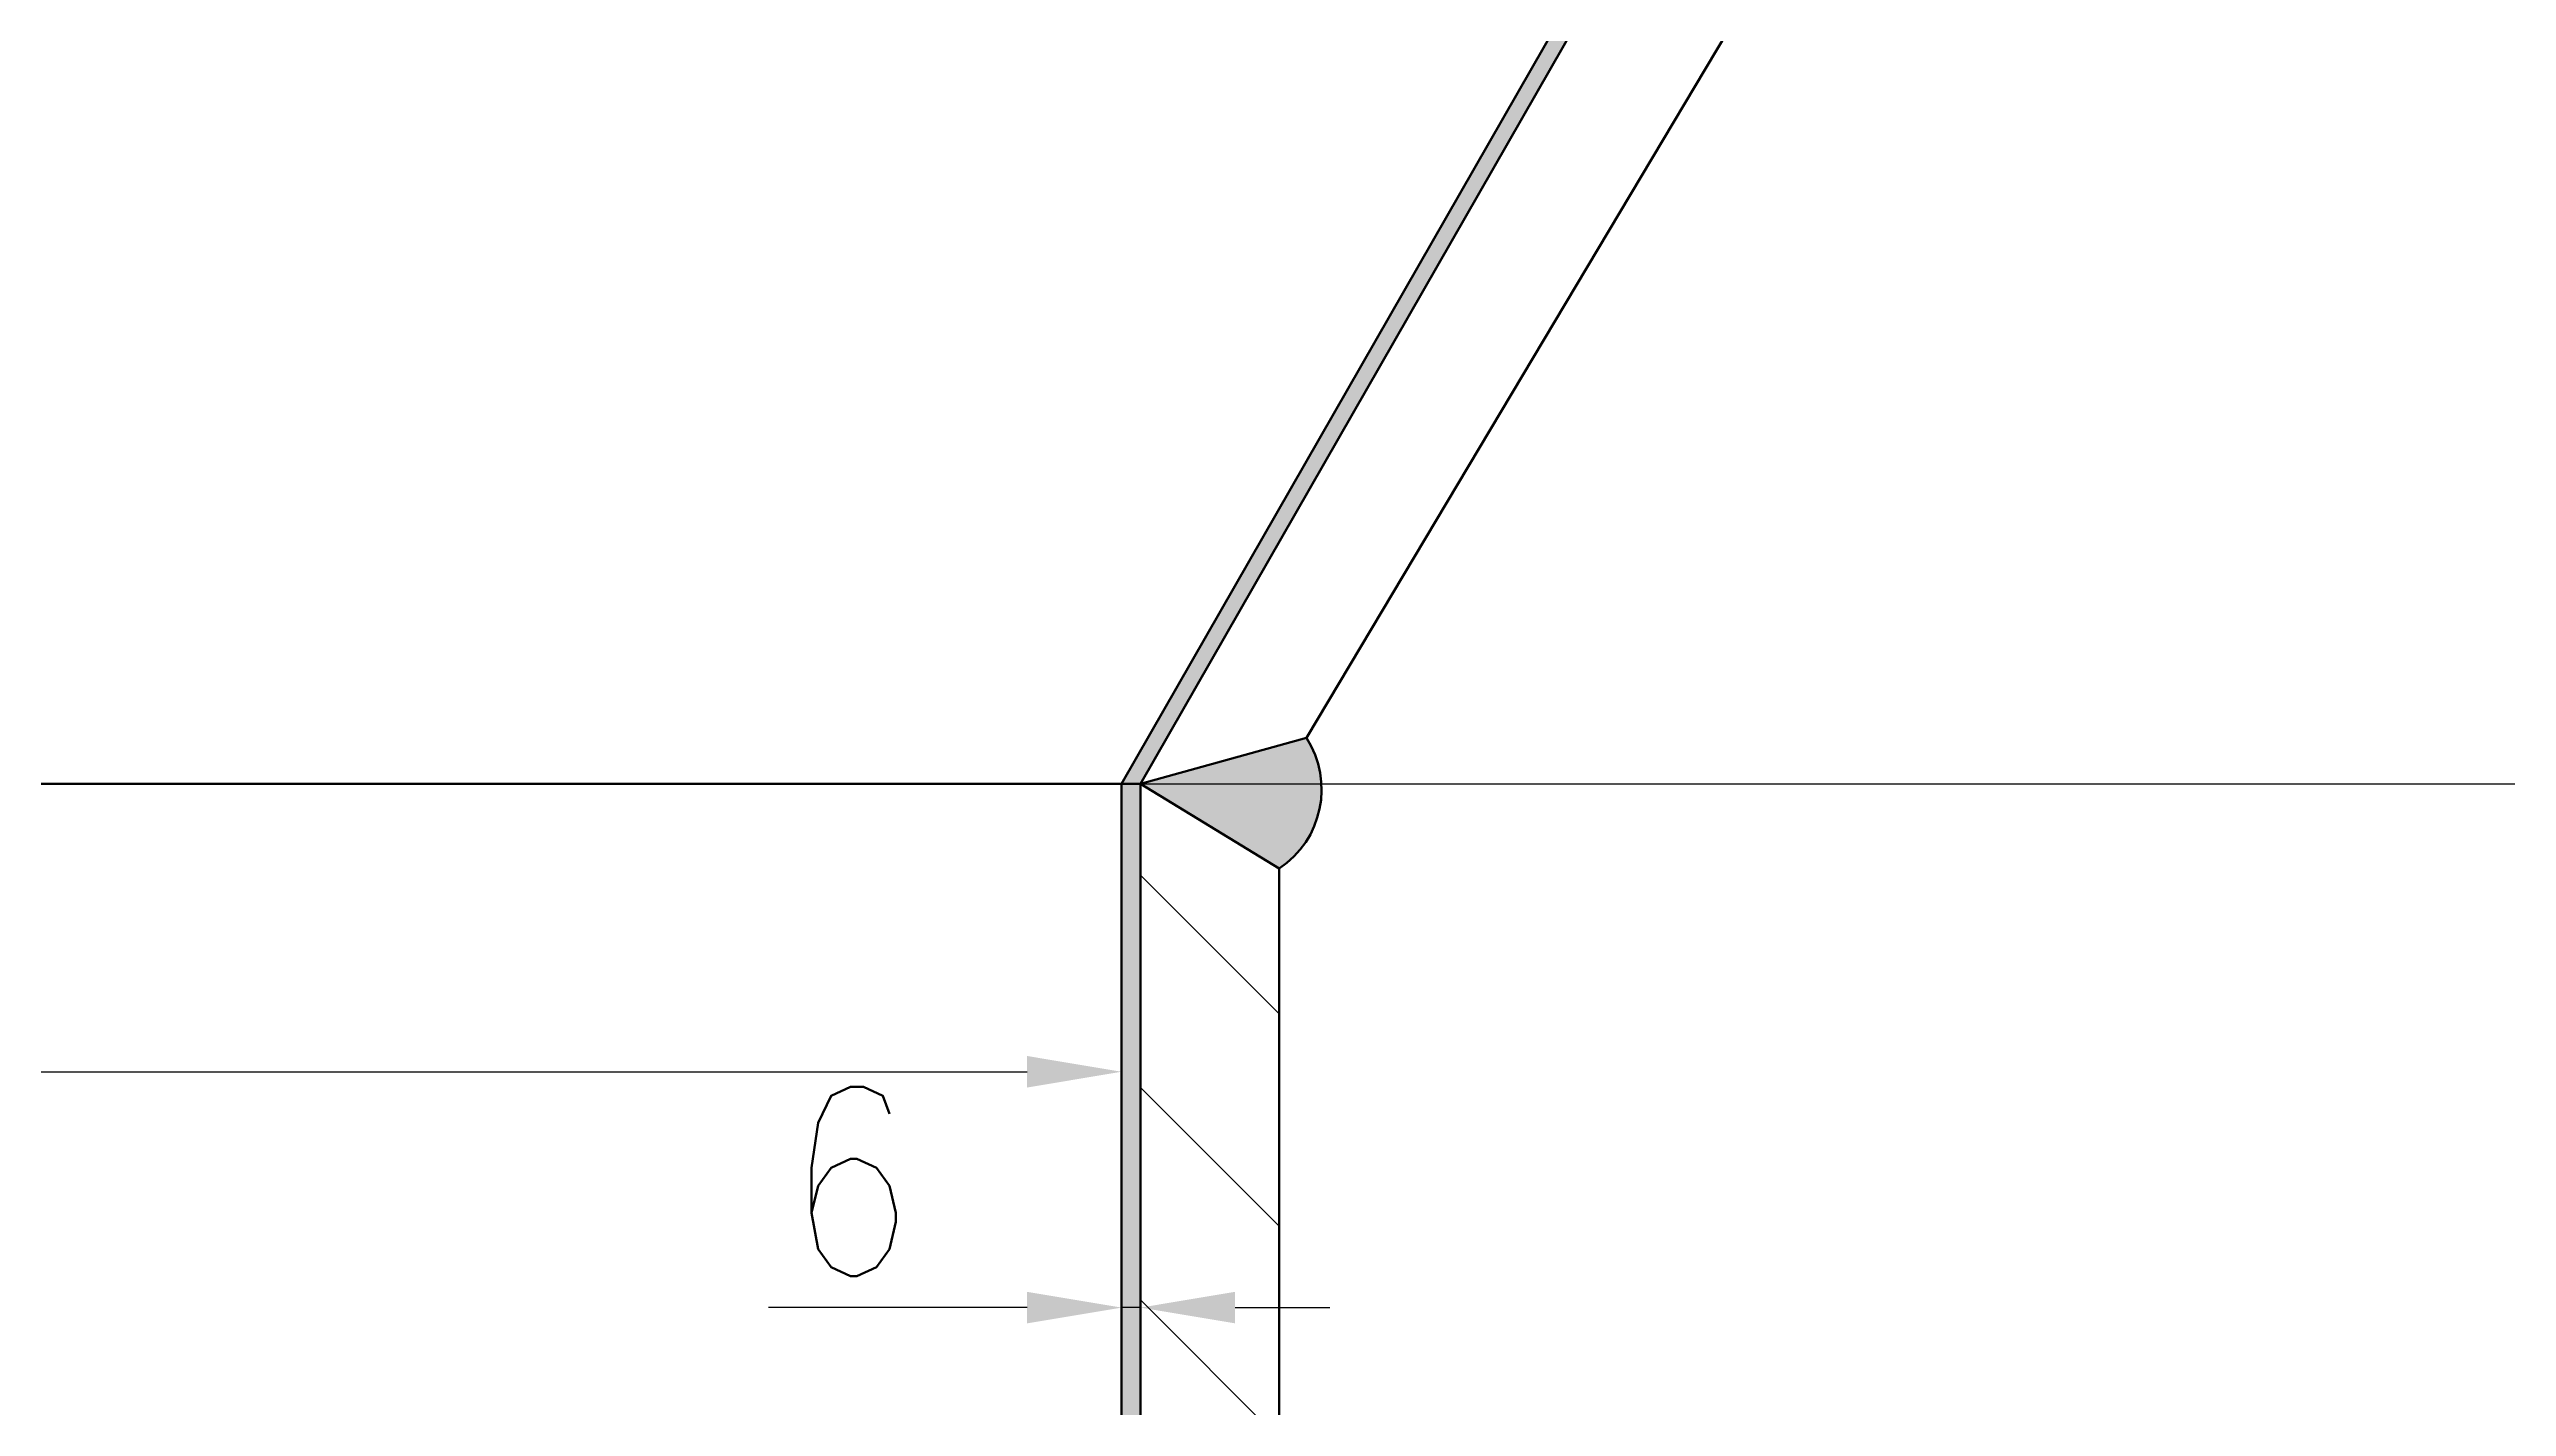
# Model space of a CAD drawing. Header units: millimetres. Extents: x -5045 to 12730, y -27160 to 3914.
# Drawn here: x 1384 to 2164, y -21536 to -21106 of the extents above; entities that cross this region are included whole.
import ezdxf

# ---------------------------------------------------------------- set-up
doc = ezdxf.new("R2010")
doc.units = ezdxf.units.MM
doc.layers.add('细实线', color=3, linetype='Continuous')
doc.layers.add('轮廓线', color=6, linetype='Continuous', lineweight=50)
doc.styles.get("Standard").update_dxf_attribs({"font": 'txt.shx', "width": 0.8, "height": 60, "bigfont": 'gbcbig.shx'})
doc.dimstyles.new('ISO-25', dxfattribs={"dimtxt": 2.5, "dimasz": 30, "dimexe": 5, "dimexo": 2, "dimgap": 10, "dimtad": 1, "dimdsep": 46, "dimtxsty": 'Standard', "dimcen": 2.5, "dimadec": 0, "dimazin": 0, "dimtfac": 1, "dimtmove": 0, "dimatfit": 3, "dimfxl": 0, "dimarcsym": 0})

# ---------------------------------------------------------------- blocks, each defined once
blk = doc.blocks.new('*D18')
at = {"layer": 'Defpoints', "color": 0}
for p in [(1596.16, -19757.98), (4294.31, -19757.98), (1596.16, -21338.48)]:
    blk.add_point(p, dxfattribs=at)
at = {"layer": '细实线', "color": 0, "lineweight": -2}
for p, q in [((1598.16, -19757.98), (4299.31, -19757.98)), ((4294.31, -21308.48), (4294.31, -19787.98)), ((1598.16, -21338.48), (4299.31, -21338.48))]:
    blk.add_line(p, q, dxfattribs=at)
at = {"layer": '细实线', "color": 0}
for points in [[(4289.31, -19787.98), (4299.31, -19787.98), (4294.31, -19757.98)], [(4289.31, -21308.48), (4299.31, -21308.48), (4294.31, -21338.48)]]:
    blk.add_solid(points, dxfattribs=at)
at = {"layer": '细实线', "color": 0, "insert": (4254.31, -20548.23), "char_height": 60, "attachment_point": 5, "rotation": 90}
blk.add_mtext('1580.5', dxfattribs=at)
blk = doc.blocks.new('*D19')
at = {"layer": 'Defpoints', "color": 0}
for p in [(1696.63, -21338.48), (4294.31, -21338.48), (1696.63, -21976.88)]:
    blk.add_point(p, dxfattribs=at)
at = {"layer": '细实线', "color": 0, "lineweight": -2}
for p, q in [((1698.63, -21338.48), (4299.31, -21338.48)), ((4294.31, -21946.88), (4294.31, -21368.48)), ((1698.63, -21976.88), (4299.31, -21976.88))]:
    blk.add_line(p, q, dxfattribs=at)
at = {"layer": '细实线', "color": 0}
for points in [[(4289.31, -21368.48), (4299.31, -21368.48), (4294.31, -21338.48)], [(4289.31, -21946.88), (4299.31, -21946.88), (4294.31, -21976.88)]]:
    blk.add_solid(points, dxfattribs=at)
at = {"layer": '细实线', "color": 0, "insert": (4254.31, -21657.68), "char_height": 60, "attachment_point": 5, "rotation": 90}
blk.add_mtext('638.4', dxfattribs=at)
blk = doc.blocks.new('*D21')
at = {"layer": 'Defpoints', "color": 0}
for p in [(1208.27, 944.52), (1208.27, -25361.88), (4716.64, -25361.88)]:
    blk.add_point(p, dxfattribs=at)
at = {"layer": '细实线', "color": 0, "lineweight": -2}
for p, q in [((1210.27, 944.52), (4721.64, 944.52)), ((4716.64, 914.52), (4716.64, -25331.88)), ((1210.27, -25361.88), (4721.64, -25361.88))]:
    blk.add_line(p, q, dxfattribs=at)
at = {"layer": '细实线', "color": 0}
for points in [[(4711.64, 914.52), (4721.64, 914.52), (4716.64, 944.52)], [(4711.64, -25331.88), (4721.64, -25331.88), (4716.64, -25361.88)]]:
    blk.add_solid(points, dxfattribs=at)
at = {"layer": '细实线', "color": 0, "insert": (4674.65, -12208.68), "char_height": 60, "attachment_point": 5, "rotation": 90}
blk.add_mtext('(约26321）', dxfattribs=at)
blk = doc.blocks.new('*D42')
at = {"layer": 'Defpoints', "color": 0}
for p in [(1724.25, -21502.18), (1724.25, -21504.54), (1730.25, -21502.18)]:
    blk.add_point(p, dxfattribs=at)
at = {"layer": '细实线', "color": 0, "lineweight": -2}
for p, q in [((1694.25, -21504.54), (1612.25, -21504.54)), ((1724.25, -21504.18), (1724.25, -21509.54)), ((1730.25, -21504.54), (1724.25, -21504.54)), ((1730.25, -21504.18), (1730.25, -21509.54)), ((1760.25, -21504.54), (1790.25, -21504.54))]:
    blk.add_line(p, q, dxfattribs=at)
at = {"layer": '细实线', "color": 0}
for points in [[(1694.25, -21499.54), (1694.25, -21509.54), (1724.25, -21504.54)], [(1760.25, -21499.54), (1760.25, -21509.54), (1730.25, -21504.54)]]:
    blk.add_solid(points, dxfattribs=at)
at = {"layer": '细实线', "color": 0, "insert": (1638.25, -21464.54), "char_height": 60, "attachment_point": 5}
blk.add_mtext('6', dxfattribs=at)
blk = doc.blocks.new('*D43')
at = {"layer": 'Defpoints', "color": 0}
for p in [(149.25, -21393.72), (1724.25, -21393.72), (1724.25, -21429.78)]:
    blk.add_point(p, dxfattribs=at)
at = {"layer": '细实线', "color": 0, "lineweight": -2}
for p, q in [((149.25, -21395.72), (149.25, -21434.78)), ((1724.25, -21395.72), (1724.25, -21434.78)), ((179.25, -21429.78), (1694.25, -21429.78))]:
    blk.add_line(p, q, dxfattribs=at)
at = {"layer": '细实线', "color": 0}
for points in [[(179.25, -21424.78), (179.25, -21434.78), (149.25, -21429.78)], [(1694.25, -21424.78), (1694.25, -21434.78), (1724.25, -21429.78)]]:
    blk.add_solid(points, dxfattribs=at)
at = {"layer": '细实线', "color": 0, "insert": (936.75, -21389.78), "char_height": 60, "attachment_point": 5}
blk.add_mtext('%%C1575', dxfattribs=at)

msp = doc.modelspace()

# ---------------------------------------------------------------- hatches: boundary and pattern name
at = {"layer": '细实线'}
for points in [[(2306.763, -20333.305), (2302.211, -20330.781), (1724.246, -21338.478), (1730.246, -21338.478)], [(1782.898, -21323.97), (1730.246, -21338.478), (1774.246, -21365.399, 0.4084196)], [(1730.246, -21338.478), (1724.246, -21338.478), (1724.246, -21665.878), (1730.246, -21665.878)]]:
    msp.add_hatch(color=7, dxfattribs=at).paths.add_polyline_path(points)
h = msp.add_hatch(dxfattribs=at)
h.set_pattern_fill('ANSI31', scale=15, angle=90, style=0)
h.set_pattern_definition([(135, (936.746, -20573.98), (-33.676, -33.676), [])])
h.paths.add_polyline_path([(143.246, -21338.478), (99.246, -21365.399), (99.246, -21642.319), (143.246, -21665.878)])
h.paths.add_polyline_path([(1774.246, -21365.399), (1730.246, -21338.478), (1730.246, -21665.878), (1774.246, -21642.319)])

# ---------------------------------------------------------------- linework, layer by layer
at = {"layer": '轮廓线', "color": 7}
for p, q in [((1724.246, -21338.478), (2345.592, -20255.144)), ((1730.246, -21338.478), (2306.763, -20333.305)), ((2338.988, -20391.45), (1782.898, -21323.97)), ((1730.246, -21338.478), (1782.898, -21323.97)), ((936.746, -21338.478), (1730.246, -21338.478)), ((1724.246, -21338.478), (1724.246, -24226.878)), ((1730.246, -21665.878), (1730.246, -21338.478)), ((1730.246, -21338.478), (1774.246, -21365.399)), ((1774.246, -21689.437), (1774.246, -21365.399))]:
    msp.add_line(p, q, dxfattribs=at)
msp.add_arc((1757.442, -21340.272), 30.228, 303.772243, 32.636501, dxfattribs=at)

# ---------------------------------------------------------------- dimensions: what is measured, and where the dimension line sits
at = {"layer": '细实线', "color": 7}
dim = msp.add_linear_dim(base=(4716.639, -25361.878), p1=(1208.273, 944.52), p2=(1208.273, -25361.878), angle=90, text='(约26321）', dimstyle='ISO-25', dxfattribs=at)
dim.commit()
dim.dimension.update_dxf_attribs({"geometry": '*D21', "text_midpoint": (4674.654, -12208.679)})
for base, p1, p2, picture, middle in [((4294.309, -19757.978), (1596.162, -21338.478), (1596.162, -19757.978), '*D18', (4254.309, -20548.228)), ((4294.309, -21338.478), (1696.629, -21976.878), (1696.629, -21338.478), '*D19', (4254.309, -21657.678))]:
    dim = msp.add_linear_dim(base=base, p1=p1, p2=p2, angle=90, dimstyle='ISO-25', dxfattribs=at)
    dim.commit()
    dim.dimension.update_dxf_attribs({"geometry": picture, "text_midpoint": middle})
dim = msp.add_linear_dim(base=(1724.246, -21429.782), p1=(149.246, -21393.716), p2=(1724.246, -21393.716), text='%%C1575', dimstyle='ISO-25', dxfattribs=at)
dim.commit()
dim.dimension.update_dxf_attribs({"geometry": '*D43', "text_midpoint": (936.746, -21389.782)})
dim = msp.add_linear_dim(base=(1724.246, -21504.542), p1=(1730.246, -21502.178), p2=(1724.246, -21502.178), dimstyle='ISO-25', dxfattribs=at)
dim.commit()
dim.dimension.update_dxf_attribs({"geometry": '*D42', "text_midpoint": (1638.246, -21464.542)})

doc.saveas('drawing.dxf')
